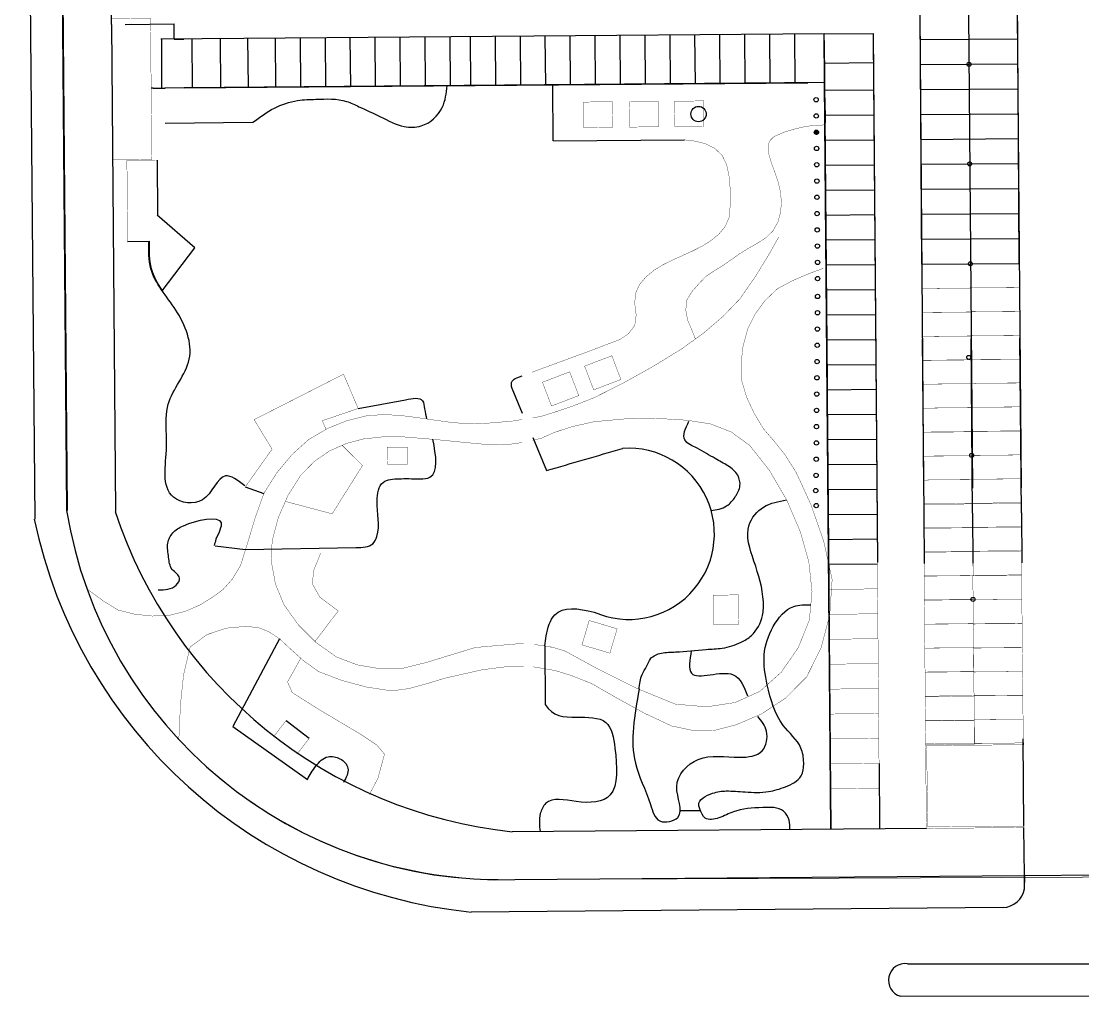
# Model space of a CAD drawing. Header units: metres. Extents: x -331 to 2982, y 362 to 2539.
# Drawn here: x 2647 to 2744.9, y 1256.5 to 1346.4 of the extents above; entities that cross this region are included whole.
import ezdxf

# ---------------------------------------------------------------- set-up
doc = ezdxf.new("R2010")
doc.units = ezdxf.units.M
doc.layers.get('0').update_dxf_attribs({"color": 251})
doc.layers.add('Pis', color=251, linetype='Continuous')
pattern_1 = [(45.4773886, (49.220218, -2738.443385), (-0.0267365169, 0.02629465086), [])]

msp = doc.modelspace()

# ---------------------------------------------------------------- hatches: boundary and pattern name
at = {"layer": 'Pis'}
h = msp.add_hatch(dxfattribs=at)
h.set_pattern_fill('ANSI31', color=256, scale=0.3, angle=0.47739, style=0)
h.set_pattern_definition(pattern_1)
h.paths.add_polyline_path([(2720.118, 1336.176, 1), (2720.518, 1336.18, 1)])
h = msp.add_hatch(dxfattribs=at)
h.set_pattern_fill('ANSI31', color=256, scale=0.3, angle=0.47739, style=0)
h.set_pattern_definition(pattern_1)
h.paths.add_polyline_path([(2720.118, 1336.176, 1), (2720.518, 1336.18, 1)])

# ---------------------------------------------------------------- linework, layer by layer
at = {"lineweight": 0}
msp.add_lwpolyline([(2835.976, 1453.544), (2739.49, 1452.841), (2739.49, 1452.841), (2652.917, 1452.119, 0.37695), (2649.941, 1449.251), (2651.173, 1301.31, 0.376213), (2692.518, 1267.281), (2886.962, 1268.097, 0.414222)], format="xyb", dxfattribs=at)
at = {"layer": 'Pis'}
for p, q in [((2646.993, 1449.226), (2648.232, 1300.513)), ((2646.993, 1449.226), (2648.232, 1300.513)), ((2649.993, 1449.251), (2651.225, 1301.31)), ((2649.993, 1449.251), (2651.225, 1301.31)), ((2655.324, 1346.123), (2654.518, 1441.237)), ((2738.79, 1352.087), (2738.926, 1335.588)), ((2729.838, 1347.018), (2730.196, 1303.319)), ((2729.838, 1347.018), (2730.012, 1324.018)), ((2734.338, 1347.055), (2734.696, 1303.354)), ((2734.338, 1347.055), (2734.696, 1303.354)), ((2738.837, 1347.093), (2739.196, 1303.389)), ((2655.324, 1346.123), (2655.698, 1301.213)), ((2656.581, 1346.123), (2661.081, 1346.16)), ((2661.093, 1344.748), (2661.081, 1346.16)), ((2721.034, 1345.246), (2659.861, 1344.748)), ((2684.273, 1340.44), (2684.235, 1344.94)), ((2686.573, 1340.459), (2686.535, 1344.959)), ((2688.456, 1340.448), (2688.418, 1344.948)), ((2690.756, 1340.467), (2690.718, 1344.967)), ((2693.056, 1340.487), (2693.018, 1344.986)), ((2695.355, 1340.506), (2695.318, 1345.006)), ((2697.655, 1340.525), (2697.618, 1345.025)), ((2699.955, 1340.544), (2699.918, 1345.044)), ((2702.255, 1340.563), (2702.218, 1345.063)), ((2704.555, 1340.582), (2704.518, 1345.082)), ((2706.855, 1340.602), (2706.818, 1345.101)), ((2709.155, 1340.621), (2709.117, 1345.121)), ((2711.455, 1340.64), (2711.417, 1345.14)), ((2713.755, 1340.659), (2713.717, 1345.159)), ((2716.055, 1340.678), (2716.017, 1345.178)), ((2718.355, 1340.697), (2718.317, 1345.197)), ((2719.49, 1345.234), (2719.49, 1345.234)), ((2721.072, 1340.746), (2721.034, 1345.246)), ((2721.036, 1345.241), (2725.539, 1345.276)), ((2725.539, 1345.276), (2725.937, 1296.504)), ((2659.913, 1344.748), (2659.913, 1340.244)), ((2661.093, 1344.748), (2661.992, 1344.755)), ((2661.992, 1344.755), (2661.093, 1344.748)), ((2661.093, 1344.748), (2661.992, 1344.755)), ((2662.789, 1340.292), (2662.752, 1344.792)), ((2665.407, 1340.271), (2665.37, 1344.771)), ((2667.938, 1340.347), (2667.9, 1344.846)), ((2670.473, 1340.326), (2670.436, 1344.826)), ((2670.473, 1340.325), (2670.436, 1344.825)), ((2672.773, 1340.344), (2672.736, 1344.844)), ((2672.773, 1340.345), (2672.736, 1344.844)), ((2675.073, 1340.363), (2675.036, 1344.863)), ((2677.373, 1340.382), (2677.336, 1344.882)), ((2679.673, 1340.402), (2679.636, 1344.901)), ((2681.973, 1340.421), (2681.936, 1344.921)), ((2721.039, 1344.644), (2721.398, 1300.946)), ((2721.039, 1344.644), (2721.398, 1300.946)), ((2725.539, 1344.681), (2725.937, 1296.504)), ((2729.852, 1344.718), (2738.855, 1344.787)), ((2729.852, 1344.718), (2738.855, 1344.787)), ((2721.066, 1342.555), (2725.571, 1342.59)), ((2729.869, 1342.418), (2738.873, 1342.488)), ((2729.869, 1342.418), (2738.873, 1342.488)), ((2659.145, 1340.244), (2658.971, 1340.244)), ((2659.145, 1340.244), (2660.277, 1340.244)), ((2662.03, 1340.258), (2660.225, 1340.243)), ((2662.03, 1340.258), (2660.225, 1340.243)), ((2721.077, 1340.747), (2662.03, 1340.258)), ((2721.077, 1340.747), (2662.03, 1340.258)), ((2662.03, 1340.258), (2719.528, 1340.734)), ((2662.03, 1340.258), (2719.528, 1340.734)), ((2696.053, 1335.374), (2696.01, 1340.54)), ((2696.053, 1335.374), (2696.01, 1340.54)), ((2721.071, 1340.044), (2725.577, 1340.079)), ((2721.071, 1340.044), (2725.577, 1340.079)), ((2721.64, 1271.928), (2721.077, 1340.747)), ((2721.64, 1271.928), (2721.077, 1340.747)), ((2729.887, 1340.118), (2738.891, 1340.188)), ((2729.887, 1340.118), (2738.891, 1340.188)), ((2721.09, 1339.337), (2721.109, 1337.037)), ((2721.09, 1339.337), (2721.109, 1337.037)), ((2721.089, 1337.745), (2725.596, 1337.779)), ((2721.089, 1337.745), (2725.596, 1337.779)), ((2729.905, 1337.818), (2738.909, 1337.888)), ((2729.905, 1337.818), (2738.909, 1337.888)), ((2660.252, 1337.028), (2668.35, 1337.092)), ((2660.252, 1337.028), (2668.35, 1337.092)), ((2696.053, 1335.374), (2708.145, 1335.474)), ((2696.053, 1335.374), (2708.145, 1335.474)), ((2721.107, 1335.445), (2725.615, 1335.48)), ((2721.107, 1335.445), (2725.615, 1335.48)), ((2721.119, 1335.837), (2721.138, 1333.537)), ((2721.119, 1335.837), (2721.138, 1333.537)), ((2729.923, 1335.518), (2738.926, 1335.588)), ((2729.923, 1335.518), (2738.926, 1335.588)), ((2738.926, 1335.588), (2738.991, 1324.091)), ((2659.587, 1328.519), (2659.544, 1333.588)), ((2659.587, 1328.519), (2659.544, 1333.588)), ((2729.941, 1333.218), (2738.944, 1333.288)), ((2729.941, 1333.218), (2738.944, 1333.288)), ((2721.125, 1333.145), (2725.634, 1333.18)), ((2721.125, 1333.145), (2725.634, 1333.18)), ((2721.148, 1332.337), (2721.167, 1330.038)), ((2721.148, 1332.337), (2721.167, 1330.038)), ((2721.142, 1330.845), (2725.653, 1330.88)), ((2721.142, 1330.845), (2725.653, 1330.88)), ((2729.958, 1330.918), (2738.962, 1330.988)), ((2729.958, 1330.918), (2738.962, 1330.988)), ((2662.992, 1325.527), (2659.535, 1328.519)), ((2662.992, 1325.527), (2659.535, 1328.519)), ((2721.16, 1328.545), (2725.671, 1328.58)), ((2721.16, 1328.545), (2725.671, 1328.58)), ((2721.177, 1328.838), (2721.196, 1326.538)), ((2721.177, 1328.838), (2721.196, 1326.538)), ((2729.976, 1328.618), (2738.98, 1328.688)), ((2729.976, 1328.618), (2738.98, 1328.688)), ((2729.994, 1326.318), (2738.998, 1326.388)), ((2730.019, 1326.305), (2739.022, 1326.375)), ((2656.8, 1326.115), (2658.822, 1326.132)), ((2656.8, 1326.115), (2658.822, 1326.132)), ((2659.991, 1321.567), (2662.992, 1325.527)), ((2659.991, 1321.567), (2662.992, 1325.527)), ((2721.178, 1326.245), (2725.69, 1326.28)), ((2721.178, 1326.245), (2725.69, 1326.28)), ((2721.206, 1325.338), (2721.226, 1323.038)), ((2721.206, 1325.338), (2721.226, 1323.038)), ((2721.196, 1323.945), (2725.709, 1323.98)), ((2721.196, 1323.945), (2725.709, 1323.98)), ((2730.012, 1324.018), (2739.015, 1324.088)), ((2730.012, 1324.018), (2734.526, 1324.053)), ((2721.213, 1321.645), (2725.728, 1321.68)), ((2721.213, 1321.645), (2725.728, 1321.68)), ((2721.236, 1321.838), (2721.255, 1319.538)), ((2721.236, 1321.838), (2721.255, 1319.538)), ((2721.231, 1319.345), (2725.747, 1319.38)), ((2721.231, 1319.345), (2725.747, 1319.38)), ((2721.265, 1318.338), (2721.284, 1316.038)), ((2721.265, 1318.338), (2721.284, 1316.038)), ((2721.249, 1317.045), (2725.766, 1317.08)), ((2721.249, 1317.045), (2725.766, 1317.08)), ((2730.081, 1317.119), (2730.216, 1301.019)), ((2734.715, 1301.057), (2734.581, 1317.146)), ((2734.715, 1301.057), (2734.581, 1317.146)), ((2739.215, 1301.094), (2739.081, 1317.184)), ((2721.267, 1314.745), (2725.785, 1314.78)), ((2721.267, 1314.745), (2725.785, 1314.78)), ((2721.283, 1314.745), (2721.64, 1271.928)), ((2721.283, 1314.745), (2721.64, 1271.928)), ((2721.294, 1314.838), (2721.313, 1312.538)), ((2721.294, 1314.838), (2721.313, 1312.538)), ((2692.678, 1313.535), (2693.19, 1313.722)), ((2692.678, 1313.535), (2693.19, 1313.722)), ((2693.219, 1310.264), (2692.265, 1312.54)), ((2693.219, 1310.264), (2692.265, 1312.54)), ((2721.285, 1312.445), (2725.804, 1312.48)), ((2721.285, 1312.445), (2725.804, 1312.48)), ((2678.069, 1310.712), (2682.416, 1311.518)), ((2678.069, 1310.712), (2682.416, 1311.518)), ((2721.323, 1311.338), (2721.342, 1309.038)), ((2721.323, 1311.338), (2721.342, 1309.038)), ((2721.304, 1310.145), (2725.823, 1310.18)), ((2721.304, 1310.145), (2725.823, 1310.18)), ((2694.153, 1308.035), (2695.429, 1304.992)), ((2694.153, 1308.035), (2695.429, 1304.992)), ((2721.323, 1307.845), (2725.842, 1307.88)), ((2721.323, 1307.845), (2725.842, 1307.88)), ((2721.352, 1307.838), (2721.371, 1305.538)), ((2721.352, 1307.838), (2721.371, 1305.538)), ((2721.342, 1305.546), (2725.861, 1305.581)), ((2721.342, 1305.546), (2725.861, 1305.581)), ((2721.381, 1304.338), (2721.401, 1302.039)), ((2721.381, 1304.338), (2721.401, 1302.039)), ((2667.654, 1303.486), (2669.361, 1302.866)), ((2667.654, 1303.486), (2669.361, 1302.866)), ((2721.361, 1303.246), (2725.88, 1303.281)), ((2721.361, 1303.246), (2725.88, 1303.281)), ((2721.38, 1300.946), (2725.899, 1300.981)), ((2721.38, 1300.946), (2725.899, 1300.981)), ((2730.216, 1301.019), (2730.254, 1296.419)), ((2734.715, 1301.057), (2734.754, 1296.457)), ((2734.715, 1301.057), (2734.754, 1296.457)), ((2739.215, 1301.094), (2739.254, 1296.494)), ((2721.411, 1300.839), (2721.43, 1298.539)), ((2721.411, 1300.839), (2721.43, 1298.539)), ((2664.887, 1298.05), (2667.673, 1297.697)), ((2664.887, 1298.05), (2667.673, 1297.697)), ((2721.4, 1298.646), (2725.919, 1298.681)), ((2721.4, 1298.646), (2725.919, 1298.681)), ((2667.673, 1297.697), (2677.853, 1297.908)), ((2667.673, 1297.697), (2677.853, 1297.908)), ((2721.439, 1297.439), (2721.458, 1295.139)), ((2721.439, 1297.439), (2721.458, 1295.139)), ((2721.419, 1296.346), (2725.938, 1296.381)), ((2721.419, 1296.346), (2725.938, 1296.381)), ((2721.435, 1296.467), (2721.64, 1271.928)), ((2721.435, 1296.467), (2721.64, 1271.928)), ((2670.816, 1289.48), (2666.509, 1281.4)), ((2670.816, 1289.48), (2666.509, 1281.4)), ((2695.259, 1288.818), (2695.308, 1283.421)), ((2695.259, 1288.818), (2695.308, 1283.421)), ((2666.509, 1281.4), (2673.377, 1276.506)), ((2666.509, 1281.4), (2673.377, 1276.506)), ((2673.538, 1280.278), (2671.41, 1281.932)), ((2673.538, 1280.278), (2671.41, 1281.932)), ((2739.388, 1279.881), (2739.389, 1279.713)), ((2739.456, 1272.216), (2739.389, 1280.255)), ((2726.091, 1277.981), (2726.141, 1271.963)), ((2726.091, 1277.981), (2726.091, 1275.681)), ((2707.764, 1273.652), (2709.615, 1273.667)), ((2707.764, 1273.652), (2709.615, 1273.667)), ((2730.457, 1272.002), (2692.266, 1271.69)), ((2730.457, 1272.002), (2692.266, 1271.69)), ((2739.494, 1267.672), (2739.457, 1272.076)), ((2739.494, 1267.672), (2739.457, 1272.076)), ((2692.518, 1267.281), (2739.494, 1267.672)), ((2692.518, 1267.281), (2739.494, 1267.672)), ((2739.494, 1267.672), (2746.309, 1267.729)), ((2739.494, 1267.672), (2746.309, 1267.729)), ((2739.504, 1266.445), (2739.494, 1267.672)), ((2739.504, 1266.445), (2739.494, 1267.672)), ((2739.494, 1267.633), (2739.499, 1267.02)), ((2739.494, 1267.633), (2739.499, 1267.02)), ((2737.549, 1264.699), (2688.488, 1264.29)), ((2737.549, 1264.699), (2688.488, 1264.29)), ((2728.712, 1259.523), (2751.41, 1259.523)), ((2728.712, 1259.523), (2751.41, 1259.523)), ((2757.936, 1256.481), (2728.058, 1256.525)), ((2757.936, 1256.481), (2728.058, 1256.525))]:
    msp.add_line(p, q, dxfattribs=at)
at = {"layer": 'Pis', "const_width": 0.03}
msp.add_lwpolyline([(2835.976, 1453.544), (2739.49, 1452.841), (2739.49, 1452.841), (2652.917, 1452.119, 0.37695), (2649.941, 1449.251), (2651.173, 1301.31, 0.376213), (2692.518, 1267.281), (2886.962, 1268.097, 0.414222)], format="xyb", dxfattribs=at)
for points in [[(2655.324, 1346.662), (2658.918, 1346.692), (2659.023, 1333.657), (2655.428, 1333.627)], [(2655.324, 1346.123), (2655.324, 1346.123), (2655.428, 1333.683), (2655.428, 1333.683)], [(2707.236, 1339.041), (2709.924, 1339.063), (2709.943, 1336.722), (2707.256, 1336.699)], [(2707.236, 1339.041), (2709.924, 1339.063), (2709.943, 1336.722), (2707.256, 1336.699)], [(2698.831, 1338.959), (2701.519, 1338.981), (2701.538, 1336.64), (2698.851, 1336.617)], [(2698.831, 1338.959), (2701.519, 1338.981), (2701.538, 1336.64), (2698.851, 1336.617)], [(2703.061, 1338.994), (2705.748, 1339.016), (2705.768, 1336.675), (2703.08, 1336.653)], [(2703.061, 1338.994), (2705.748, 1339.016), (2705.768, 1336.675), (2703.08, 1336.653)], [(2730.031, 1321.773), (2734.53, 1321.819), (2734.512, 1324.018), (2730.012, 1323.981)], [(2734.541, 1321.846), (2739.04, 1321.892), (2739.021, 1324.091), (2734.522, 1324.054)], [(2730.052, 1319.565), (2734.551, 1319.61), (2734.533, 1321.81), (2730.033, 1321.773)], [(2734.562, 1319.638), (2739.061, 1319.683), (2739.043, 1321.883), (2734.543, 1321.846)], [(2730.07, 1317.351), (2734.569, 1317.397), (2734.55, 1319.597), (2730.051, 1319.559)], [(2734.58, 1317.424), (2739.078, 1317.47), (2739.06, 1319.67), (2734.56, 1319.632)], [(2730.089, 1315.141), (2734.588, 1315.187), (2734.569, 1317.386), (2730.069, 1317.349)], [(2734.599, 1315.214), (2739.097, 1315.26), (2739.079, 1317.459), (2734.579, 1317.422)], [(2698.942, 1314.614), (2701.452, 1315.573), (2702.288, 1313.386), (2699.778, 1312.426)], [(2698.942, 1314.614), (2701.452, 1315.573), (2702.288, 1313.386), (2699.778, 1312.426)], [(2730.114, 1312.954), (2734.613, 1313), (2734.594, 1315.2), (2730.095, 1315.162)], [(2734.624, 1313.027), (2739.122, 1313.073), (2739.104, 1315.273), (2734.604, 1315.235)], [(2695.055, 1313.129), (2697.565, 1314.088), (2698.401, 1311.901), (2695.891, 1310.942)], [(2695.055, 1313.129), (2697.565, 1314.088), (2698.401, 1311.901), (2695.891, 1310.942)], [(2730.141, 1310.745), (2734.64, 1310.791), (2734.622, 1312.99), (2730.122, 1312.953)], [(2734.651, 1310.818), (2739.15, 1310.864), (2739.131, 1313.063), (2734.631, 1313.026)], [(2730.141, 1308.536), (2734.64, 1308.582), (2734.622, 1310.781), (2730.122, 1310.744)], [(2734.651, 1308.609), (2739.15, 1308.655), (2739.131, 1310.854), (2734.631, 1310.817)], [(2730.158, 1306.311), (2734.656, 1306.357), (2734.638, 1308.557), (2730.138, 1308.519)], [(2734.667, 1306.384), (2739.166, 1306.43), (2739.148, 1308.63), (2734.648, 1308.592)], [(2680.754, 1305.567), (2682.617, 1305.583), (2682.604, 1307.153), (2680.741, 1307.138)], [(2680.754, 1305.567), (2682.617, 1305.583), (2682.604, 1307.153), (2680.741, 1307.138)], [(2730.189, 1304.115), (2734.688, 1304.161), (2734.67, 1306.36), (2730.17, 1306.323)], [(2734.699, 1304.188), (2739.198, 1304.234), (2739.179, 1306.433), (2734.68, 1306.396)], [(2730.189, 1301.906), (2734.688, 1301.952), (2734.67, 1304.151), (2730.17, 1304.114)], [(2734.699, 1301.979), (2739.198, 1302.025), (2739.179, 1304.224), (2734.68, 1304.187)], [(2730.2, 1299.667), (2734.699, 1299.713), (2734.681, 1301.912), (2730.181, 1301.875)], [(2734.71, 1299.74), (2739.209, 1299.786), (2739.191, 1301.985), (2734.691, 1301.948)], [(2730.237, 1297.487), (2734.736, 1297.533), (2734.718, 1299.733), (2730.218, 1299.695)], [(2734.747, 1297.56), (2739.246, 1297.606), (2739.227, 1299.806), (2734.728, 1299.768)], [(2730.263, 1295.256), (2734.762, 1295.302), (2734.744, 1297.501), (2730.244, 1297.464)], [(2734.773, 1295.329), (2739.272, 1295.375), (2739.254, 1297.574), (2734.754, 1297.537)], [(2721.457, 1294.043), (2725.957, 1294.081), (2725.938, 1296.381), (2721.438, 1296.343)], [(2721.457, 1294.043), (2725.957, 1294.081), (2725.938, 1296.381), (2721.438, 1296.343)], [(2730.263, 1293.064), (2734.762, 1293.11), (2734.744, 1295.31), (2730.244, 1295.272)], [(2734.763, 1293.064), (2739.262, 1293.11), (2739.244, 1295.31), (2734.744, 1295.272)], [(2721.476, 1291.744), (2725.976, 1291.781), (2725.957, 1294.081), (2721.457, 1294.043)], [(2721.476, 1291.744), (2725.976, 1291.781), (2725.957, 1294.081), (2721.457, 1294.043)], [(2713.129, 1293.525), (2713.151, 1290.837), (2710.81, 1290.818), (2710.787, 1293.505)], [(2713.129, 1293.525), (2713.151, 1290.837), (2710.81, 1290.818), (2710.787, 1293.505)], [(2730.282, 1290.834), (2734.781, 1290.88), (2734.763, 1293.08), (2730.263, 1293.042)], [(2734.781, 1290.864), (2739.28, 1290.91), (2739.262, 1293.11), (2734.762, 1293.072)], [(2699.363, 1291.165), (2701.94, 1290.401), (2701.275, 1288.156), (2698.698, 1288.92)], [(2699.363, 1291.165), (2701.94, 1290.401), (2701.275, 1288.156), (2698.698, 1288.92)], [(2721.495, 1289.444), (2725.995, 1289.481), (2725.976, 1291.781), (2721.476, 1291.744)], [(2721.495, 1289.444), (2725.995, 1289.481), (2725.976, 1291.781), (2721.476, 1291.744)], [(2730.302, 1288.617), (2734.8, 1288.663), (2734.782, 1290.863), (2730.282, 1290.825)], [(2734.8, 1288.634), (2739.299, 1288.68), (2739.281, 1290.88), (2734.781, 1290.842)], [(2721.514, 1287.144), (2726.014, 1287.181), (2725.995, 1289.481), (2721.495, 1289.444)], [(2721.514, 1287.144), (2726.014, 1287.181), (2725.995, 1289.481), (2721.495, 1289.444)], [(2730.332, 1286.417), (2734.83, 1286.463), (2734.812, 1288.662), (2730.312, 1288.625)], [(2734.82, 1286.417), (2739.318, 1286.463), (2739.3, 1288.663), (2734.8, 1288.625)], [(2721.534, 1284.844), (2726.034, 1284.881), (2726.014, 1287.181), (2721.514, 1287.144)], [(2721.534, 1284.844), (2726.034, 1284.881), (2726.014, 1287.181), (2721.514, 1287.144)], [(2730.351, 1284.194), (2734.85, 1284.239), (2734.831, 1286.439), (2730.332, 1286.402)], [(2734.85, 1284.217), (2739.348, 1284.263), (2739.33, 1286.463), (2734.83, 1286.425)], [(2721.553, 1282.544), (2726.053, 1282.581), (2726.034, 1284.881), (2721.534, 1284.844)], [(2721.553, 1282.544), (2726.053, 1282.581), (2726.034, 1284.881), (2721.534, 1284.844)], [(2734.87, 1282.035), (2739.369, 1282.081), (2739.351, 1284.281), (2734.851, 1284.243)], [(2730.37, 1281.948), (2734.869, 1281.994), (2734.851, 1284.194), (2730.351, 1284.156)], [(2721.572, 1280.244), (2726.072, 1280.281), (2726.053, 1282.581), (2721.553, 1282.544)], [(2721.572, 1280.244), (2726.072, 1280.281), (2726.053, 1282.581), (2721.553, 1282.544)], [(2730.37, 1279.702), (2734.869, 1279.748), (2734.851, 1281.948), (2730.351, 1281.91)], [(2734.892, 1279.836), (2739.391, 1279.882), (2739.372, 1282.082), (2734.872, 1282.044)], [(2721.591, 1277.944), (2726.091, 1277.981), (2726.072, 1280.281), (2721.572, 1280.244)], [(2721.591, 1277.944), (2726.091, 1277.981), (2726.072, 1280.281), (2721.572, 1280.244)], [(2721.591, 1275.644), (2726.091, 1275.681), (2726.072, 1277.981), (2721.572, 1277.944)]]:
    msp.add_lwpolyline(points, close=True, dxfattribs=at)
for points in [[(2709.156, 1317.118), (2708.813, 1317.992), (2708.441, 1318.854), (2708.271, 1319.774), (2708.365, 1320.706), (2708.849, 1321.496), (2709.472, 1322.198), (2710.113, 1322.881), (2710.896, 1323.399), (2711.696, 1323.89), (2712.466, 1324.428), (2713.233, 1324.97), (2714.031, 1325.466), (2714.85, 1325.926), (2715.638, 1326.436), (2716.312, 1327.086), (2716.767, 1327.904), (2717.015, 1328.809), (2717.09, 1329.744), (2717, 1330.678), (2716.782, 1331.591), (2716.484, 1332.481), (2716.16, 1333.363), (2715.903, 1334.266), (2715.859, 1334.576), (2715.859, 1334.888), (2715.926, 1335.193), (2716.081, 1335.464), (2716.305, 1335.682), (2716.567, 1335.853), (2717.433, 1336.212), (2718.332, 1336.483), (2719.246, 1336.694), (2720.174, 1336.822), (2721.109, 1336.85)], [(2709.156, 1317.118), (2708.813, 1317.992), (2708.441, 1318.854), (2708.271, 1319.774), (2708.365, 1320.706), (2708.849, 1321.496), (2709.472, 1322.198), (2710.113, 1322.881), (2710.896, 1323.399), (2711.696, 1323.89), (2712.466, 1324.428), (2713.233, 1324.97), (2714.031, 1325.466), (2714.85, 1325.926), (2715.638, 1326.436), (2716.312, 1327.086), (2716.767, 1327.904), (2717.015, 1328.809), (2717.09, 1329.744), (2717, 1330.678), (2716.782, 1331.591), (2716.484, 1332.481), (2716.16, 1333.363), (2715.903, 1334.266), (2715.859, 1334.576), (2715.859, 1334.888), (2715.926, 1335.193), (2716.081, 1335.464), (2716.305, 1335.682), (2716.567, 1335.853), (2717.433, 1336.212), (2718.332, 1336.483), (2719.246, 1336.694), (2720.174, 1336.822), (2721.109, 1336.85)], [(2694.103, 1314.058), (2699.463, 1316.03), (2702.179, 1317.063), (2702.985, 1317.598), (2703.568, 1318.362), (2703.696, 1319.313), (2703.58, 1320.276), (2703.598, 1321.241), (2703.993, 1322.12), (2704.618, 1322.859), (2705.368, 1323.472), (2706.197, 1323.974), (2707.066, 1324.404), (2707.951, 1324.8), (2708.835, 1325.2), (2709.7, 1325.636), (2710.529, 1326.139), (2711.286, 1326.744), (2711.904, 1327.488), (2712.284, 1328.376), (2712.431, 1330.302), (2712.246, 1332.232), (2712.042, 1333.179), (2711.622, 1334.048), (2710.918, 1334.708), (2710.049, 1335.132), (2709.108, 1335.358), (2708.145, 1335.474)], [(2694.103, 1314.058), (2699.463, 1316.03), (2702.179, 1317.063), (2702.985, 1317.598), (2703.568, 1318.362), (2703.696, 1319.313), (2703.58, 1320.276), (2703.598, 1321.241), (2703.993, 1322.12), (2704.618, 1322.859), (2705.368, 1323.472), (2706.197, 1323.974), (2707.066, 1324.404), (2707.951, 1324.8), (2708.835, 1325.2), (2709.7, 1325.636), (2710.529, 1326.139), (2711.286, 1326.744), (2711.904, 1327.488), (2712.284, 1328.376), (2712.431, 1330.302), (2712.246, 1332.232), (2712.042, 1333.179), (2711.622, 1334.048), (2710.918, 1334.708), (2710.049, 1335.132), (2709.108, 1335.358), (2708.145, 1335.474)], [(2659.544, 1333.588), (2656.738, 1333.565), (2656.8, 1326.115), (2658.822, 1326.132)], [(2659.544, 1333.588), (2656.738, 1333.565), (2656.8, 1326.115), (2658.822, 1326.132)], [(2716.849, 1326.53), (2715.921, 1324.884), (2714.715, 1322.909), (2713.271, 1320.829), (2711.73, 1319.221), (2709.957, 1317.697), (2707.916, 1316.221), (2705.237, 1314.576), (2702.472, 1313.04), (2699.839, 1311.713), (2697.79, 1310.912), (2696.13, 1310.354), (2694.9, 1309.975), (2694.9, 1309.975)], [(2716.849, 1326.53), (2715.921, 1324.884), (2714.715, 1322.909), (2713.271, 1320.829), (2711.73, 1319.221), (2709.957, 1317.697), (2707.916, 1316.221), (2705.237, 1314.576), (2702.472, 1313.04), (2699.839, 1311.713), (2697.79, 1310.912), (2696.13, 1310.354), (2694.9, 1309.975), (2694.9, 1309.975)], [(2694.205, 1286.899), (2696.251, 1286.55), (2697.744, 1286.083), (2699.591, 1285.353), (2701.94, 1284.006), (2704.451, 1282.623), (2706.963, 1281.445), (2708.993, 1281.016), (2710.938, 1281.045), (2712.877, 1281.544), (2715.23, 1282.536), (2717.474, 1284.016), (2719.429, 1285.991), (2720.747, 1288.647), (2721.544, 1291.672), (2721.766, 1294.933), (2720.993, 1298.462), (2719.814, 1301.843), (2718.449, 1304.821), (2717.381, 1306.497), (2716.375, 1307.75), (2715.453, 1308.812), (2714.599, 1310.22), (2713.912, 1311.675), (2713.452, 1313.183), (2713.369, 1314.841), (2713.556, 1316.493), (2713.998, 1318.073), (2714.695, 1319.461), (2715.61, 1320.692), (2716.717, 1321.746), (2718.207, 1322.541), (2719.679, 1323.16), (2720.946, 1323.625), (2720.946, 1323.625)], [(2694.205, 1286.899), (2696.251, 1286.55), (2697.744, 1286.083), (2699.591, 1285.353), (2701.94, 1284.006), (2704.451, 1282.623), (2706.963, 1281.445), (2708.993, 1281.016), (2710.938, 1281.045), (2712.877, 1281.544), (2715.23, 1282.536), (2717.474, 1284.016), (2719.429, 1285.991), (2720.747, 1288.647), (2721.544, 1291.672), (2721.766, 1294.933), (2720.993, 1298.462), (2719.814, 1301.843), (2718.449, 1304.821), (2717.381, 1306.497), (2716.375, 1307.75), (2715.453, 1308.812), (2714.599, 1310.22), (2713.912, 1311.675), (2713.452, 1313.183), (2713.369, 1314.841), (2713.556, 1316.493), (2713.998, 1318.073), (2714.695, 1319.461), (2715.61, 1320.692), (2716.717, 1321.746), (2718.207, 1322.541), (2719.679, 1323.16), (2720.946, 1323.625), (2720.946, 1323.625)], [(2667.654, 1303.486), (2667.654, 1303.486), (2667.654, 1303.486), (2670.122, 1306.963), (2668.47, 1309.68), (2676.707, 1313.87), (2678.069, 1310.712), (2674.749, 1309.582), (2675.096, 1308.786)], [(2667.654, 1303.486), (2667.654, 1303.486), (2667.654, 1303.486), (2670.122, 1306.963), (2668.47, 1309.68), (2676.707, 1313.87), (2678.069, 1310.712), (2674.749, 1309.582), (2675.096, 1308.786)], [(2693.164, 1309.693), (2692.333, 1309.558), (2690.344, 1309.379), (2688.239, 1309.288), (2686.572, 1309.439), (2684.982, 1309.656), (2683.439, 1309.881), (2681.919, 1310.075), (2680.387, 1310.15), (2678.811, 1310.036), (2677.027, 1309.59), (2675.237, 1308.868), (2673.508, 1307.856), (2671.962, 1306.465), (2670.576, 1304.806), (2669.379, 1302.916), (2668.558, 1300.615), (2667.868, 1298.324), (2667.221, 1296.247), (2666.458, 1294.979), (2665.612, 1294.035), (2664.647, 1293.322), (2663.443, 1292.579), (2662.107, 1292.009), (2660.663, 1291.645), (2659.068, 1291.578), (2657.461, 1291.744), (2655.919, 1292.134), (2654.535, 1292.983), (2653.346, 1293.86), (2653.053, 1294.084)], [(2693.164, 1309.693), (2692.333, 1309.558), (2690.344, 1309.379), (2688.239, 1309.288), (2686.572, 1309.439), (2684.982, 1309.656), (2683.439, 1309.881), (2681.919, 1310.075), (2680.387, 1310.15), (2678.811, 1310.036), (2677.027, 1309.59), (2675.237, 1308.868), (2673.508, 1307.856), (2671.962, 1306.465), (2670.576, 1304.806), (2669.379, 1302.916), (2668.558, 1300.615), (2667.868, 1298.324), (2667.221, 1296.247), (2666.458, 1294.979), (2665.612, 1294.035), (2664.647, 1293.322), (2663.443, 1292.579), (2662.107, 1292.009), (2660.663, 1291.645), (2659.068, 1291.578), (2657.461, 1291.744), (2655.919, 1292.134), (2654.535, 1292.983), (2653.346, 1293.86), (2653.053, 1294.084)], [(2694.9, 1309.975), (2694.138, 1309.851)], [(2694.9, 1309.975), (2694.138, 1309.851)], [(2695.79, 1288.709), (2695.942, 1288.714), (2697.141, 1288.348), (2700.138, 1286.714), (2703.661, 1284.949), (2707.314, 1283.455), (2710.216, 1283.206), (2712.823, 1283.606), (2715.102, 1284.631), (2717.089, 1286.413), (2718.637, 1288.653), (2719.667, 1291.208), (2719.913, 1293.83), (2719.618, 1296.561), (2718.839, 1299.337), (2717.573, 1302.282), (2715.982, 1305.005), (2714.168, 1307.304), (2712.458, 1308.548), (2710.562, 1309.283), (2708.415, 1309.627), (2705.539, 1309.804), (2702.589, 1309.746), (2699.807, 1309.493), (2697.738, 1309.024), (2696.098, 1308.481), (2694.906, 1307.948), (2694.906, 1307.948)], [(2695.79, 1288.709), (2695.942, 1288.714), (2697.141, 1288.348), (2700.138, 1286.714), (2703.661, 1284.949), (2707.314, 1283.455), (2710.216, 1283.206), (2712.823, 1283.606), (2715.102, 1284.631), (2717.089, 1286.413), (2718.637, 1288.653), (2719.667, 1291.208), (2719.913, 1293.83), (2719.618, 1296.561), (2718.839, 1299.337), (2717.573, 1302.282), (2715.982, 1305.005), (2714.168, 1307.304), (2712.458, 1308.548), (2710.562, 1309.283), (2708.415, 1309.627), (2705.539, 1309.804), (2702.589, 1309.746), (2699.807, 1309.493), (2697.738, 1309.024), (2696.098, 1308.481), (2694.906, 1307.948), (2694.906, 1307.948)], [(2693.322, 1289.061), (2692.188, 1288.971), (2688.885, 1288.68), (2686.688, 1288.019), (2684.411, 1287.313), (2682.131, 1286.75), (2680.005, 1286.732), (2677.975, 1287.075), (2676.061, 1287.806), (2674.188, 1289.128), (2672.543, 1290.767), (2671.222, 1292.622), (2670.441, 1294.502), (2670.075, 1296.466), (2670.123, 1298.483), (2670.69, 1300.64), (2671.593, 1302.697), (2672.751, 1304.531), (2674.007, 1305.822), (2675.421, 1306.798), (2676.972, 1307.485), (2678.527, 1307.899), (2680.267, 1308.089), (2682.256, 1308.092), (2685.014, 1307.867), (2687.816, 1307.587), (2690.39, 1307.346), (2692.019, 1307.411), (2693.18, 1307.57)], [(2693.322, 1289.061), (2692.188, 1288.971), (2688.885, 1288.68), (2686.688, 1288.019), (2684.411, 1287.313), (2682.131, 1286.75), (2680.005, 1286.732), (2677.975, 1287.075), (2676.061, 1287.806), (2674.188, 1289.128), (2672.543, 1290.767), (2671.222, 1292.622), (2670.441, 1294.502), (2670.075, 1296.466), (2670.123, 1298.483), (2670.69, 1300.64), (2671.593, 1302.697), (2672.751, 1304.531), (2674.007, 1305.822), (2675.421, 1306.798), (2676.972, 1307.485), (2678.527, 1307.899), (2680.267, 1308.089), (2682.256, 1308.092), (2685.014, 1307.867), (2687.816, 1307.587), (2690.39, 1307.346), (2692.019, 1307.411), (2693.18, 1307.57)], [(2694.155, 1307.783), (2694.906, 1307.948), (2694.906, 1307.948)], [(2694.155, 1307.783), (2694.906, 1307.948), (2694.906, 1307.948)], [(2676.583, 1307.313), (2678.462, 1305.453), (2675.663, 1300.998), (2671.35, 1302.144)], [(2676.583, 1307.313), (2678.462, 1305.453), (2675.663, 1300.998), (2671.35, 1302.144)], [(2674.079, 1289.236), (2676.226, 1292.051), (2674.533, 1293.32), (2673.833, 1294.539), (2673.961, 1295.789), (2674.605, 1297.38)], [(2674.079, 1289.236), (2676.226, 1292.051), (2674.533, 1293.32), (2673.833, 1294.539), (2673.961, 1295.789), (2674.605, 1297.38)], [(2661.525, 1280.206), (2661.679, 1283.475), (2661.966, 1286.186), (2662.57, 1288.728), (2664.122, 1289.865), (2665.905, 1290.463), (2667.692, 1290.622), (2668.833, 1290.522), (2669.843, 1290.127), (2670.816, 1289.48), (2671.835, 1288.526), (2673.006, 1287.478), (2674.427, 1286.453), (2676.565, 1285.637), (2678.87, 1285.024), (2681.16, 1284.677), (2682.771, 1284.898), (2684.367, 1285.332), (2686.127, 1285.865), (2689.505, 1286.627), (2691.921, 1286.931), (2693.338, 1286.911)], [(2661.525, 1280.206), (2661.679, 1283.475), (2661.966, 1286.186), (2662.57, 1288.728), (2664.122, 1289.865), (2665.905, 1290.463), (2667.692, 1290.622), (2668.833, 1290.522), (2669.843, 1290.127), (2670.816, 1289.48), (2671.835, 1288.526), (2673.006, 1287.478), (2674.427, 1286.453), (2676.565, 1285.637), (2678.87, 1285.024), (2681.16, 1284.677), (2682.771, 1284.898), (2684.367, 1285.332), (2686.127, 1285.865), (2689.505, 1286.627), (2691.921, 1286.931), (2693.338, 1286.911)], [(2695.942, 1288.714), (2694.312, 1288.957)], [(2695.942, 1288.714), (2694.312, 1288.957)], [(2679.076, 1275.083), (2679.893, 1276.65), (2680.491, 1278.846), (2679.79, 1279.673), (2678.254, 1280.701), (2674.457, 1282.955), (2671.991, 1284.515), (2671.547, 1285.501), (2672.771, 1287.688)], [(2679.076, 1275.083), (2679.893, 1276.65), (2680.491, 1278.846), (2679.79, 1279.673), (2678.254, 1280.701), (2674.457, 1282.955), (2671.991, 1284.515), (2671.547, 1285.501), (2672.771, 1287.688)], [(2673.531, 1280.282), (2672.441, 1278.879), (2670.319, 1280.529), (2671.41, 1281.932)], [(2673.531, 1280.282), (2672.441, 1278.879), (2670.319, 1280.529), (2671.41, 1281.932)], [(2739.388, 1279.881), (2730.388, 1279.806), (2730.457, 1272.002), (2739.457, 1272.076)], [(2739.389, 1279.713), (2739.337, 1279.713), (2730.477, 1279.639), (2730.596, 1272.144), (2739.456, 1272.216), (2739.457, 1272.076)]]:
    msp.add_lwpolyline(points, dxfattribs=at)
at = {"layer": 'Pis'}
for centre, radius in [((2734.39, 1342.433), 0.185), ((2720.293, 1339.178), 0.2), ((2720.293, 1339.178), 0.2), ((2709.447, 1337.854), 0.706), ((2709.447, 1337.854), 0.706), ((2720.306, 1337.678), 0.2), ((2720.306, 1337.678), 0.2), ((2720.318, 1336.178), 0.2), ((2720.318, 1336.178), 0.2), ((2720.331, 1334.678), 0.2), ((2720.331, 1334.678), 0.2), ((2720.343, 1333.178), 0.2), ((2720.343, 1333.178), 0.2), ((2734.444, 1333.26), 0.185), ((2720.356, 1331.678), 0.2), ((2720.356, 1331.678), 0.2), ((2720.368, 1330.178), 0.2), ((2720.368, 1330.178), 0.2), ((2720.381, 1328.678), 0.2), ((2720.381, 1328.678), 0.2), ((2720.393, 1327.178), 0.2), ((2720.393, 1327.178), 0.2), ((2720.406, 1325.679), 0.2), ((2720.406, 1325.679), 0.2), ((2720.418, 1324.179), 0.2), ((2720.418, 1324.179), 0.2), ((2734.503, 1324.05), 0.185), ((2720.431, 1322.679), 0.2), ((2720.431, 1322.679), 0.2), ((2720.43, 1321.037), 0.2), ((2720.43, 1321.037), 0.2), ((2720.417, 1319.537), 0.2), ((2720.417, 1319.537), 0.2), ((2720.404, 1318.037), 0.2), ((2720.404, 1318.037), 0.2), ((2720.39, 1316.537), 0.2), ((2720.39, 1316.537), 0.2), ((2734.364, 1315.425), 0.185), ((2720.377, 1315.037), 0.2), ((2720.377, 1315.037), 0.2), ((2720.364, 1313.537), 0.2), ((2720.364, 1313.537), 0.2), ((2720.351, 1312.037), 0.2), ((2720.351, 1312.037), 0.2), ((2720.337, 1310.538), 0.2), ((2720.337, 1310.538), 0.2), ((2720.324, 1309.038), 0.2), ((2720.324, 1309.038), 0.2), ((2720.311, 1307.538), 0.2), ((2720.311, 1307.538), 0.2), ((2720.297, 1306.038), 0.2), ((2720.297, 1306.038), 0.2), ((2734.636, 1306.4), 0.185), ((2720.284, 1304.538), 0.2), ((2720.284, 1304.538), 0.2), ((2720.25, 1303.137), 0.2), ((2720.25, 1303.137), 0.2), ((2720.301, 1301.759), 0.2), ((2734.754, 1293.112), 0.185)]:
    msp.add_circle(centre, radius, dxfattribs=at)
for centre, radius, start, end in [((2703.02, 1299.156), 7.889, 246.13627, 94.15446), ((2703.02, 1299.156), 7.889, 246.13627, 94.15446), ((2691.258, 1307.881), 40.62, 189.3099, 271.77772), ((2691.258, 1307.881), 40.62, 189.3099, 271.77772), ((2696.869, 1314.871), 43.427, 198.33226, 263.91476), ((2693.11, 1309.972), 45.914, 191.88837, 264.22292), ((2693.11, 1309.972), 45.914, 191.88837, 264.22292), ((2737.424, 1266.806), 2.111, 272.43567, 350.15597), ((2737.424, 1266.806), 2.111, 272.43567, 350.15597), ((2728.504, 1257.998), 1.539, 82.22711, 253.18406), ((2728.504, 1257.998), 1.539, 82.22711, 253.18406)]:
    msp.add_arc(centre, radius, start, end, dxfattribs=at)
for points in [[(2668.35, 1337.092), (2670.337, 1338.405), (2672.475, 1339.097), (2674.17, 1339.215), (2676.996, 1339.021), (2678.135, 1338.529), (2680.127, 1337.609), (2682.308, 1336.704), (2683.864, 1336.761), (2685.818, 1338.462), (2686.267, 1340.459)], [(2668.35, 1337.092), (2670.337, 1338.405), (2672.475, 1339.097), (2674.17, 1339.215), (2676.996, 1339.021), (2678.135, 1338.529), (2680.127, 1337.609), (2682.308, 1336.704), (2683.864, 1336.761), (2685.818, 1338.462), (2686.267, 1340.459)], [(2710.614, 1301.293), (2712.031, 1301.724), (2712.838, 1302.583), (2713.264, 1303.584), (2713.06, 1304.556), (2712.155, 1305.418), (2710.986, 1306.09), (2709.306, 1307.056), (2708.18, 1307.808), (2708.56, 1309.539)], [(2710.614, 1301.293), (2712.031, 1301.724), (2712.838, 1302.583), (2713.264, 1303.584), (2713.06, 1304.556), (2712.155, 1305.418), (2710.986, 1306.09), (2709.306, 1307.056), (2708.18, 1307.808), (2708.56, 1309.539)], [(2677.853, 1297.908), (2679.415, 1298.249), (2679.777, 1298.912), (2679.81, 1302.203), (2680.365, 1303.903), (2681.839, 1304.234), (2682.723, 1304.243), (2684.672, 1304.378), (2684.957, 1307.872)], [(2677.853, 1297.908), (2679.415, 1298.249), (2679.777, 1298.912), (2679.81, 1302.203), (2680.365, 1303.903), (2681.839, 1304.234), (2682.723, 1304.243), (2684.672, 1304.378), (2684.957, 1307.872)], [(2695.429, 1304.992), (2702.449, 1307.024)], [(2695.429, 1304.992), (2702.449, 1307.024)], [(2703.964, 1284.825), (2704.253, 1286.197), (2704.642, 1286.922), (2705.031, 1287.646), (2706.017, 1288.155), (2707.332, 1288.264), (2710.141, 1288.498), (2711.635, 1288.622), (2713.376, 1289.159), (2714.319, 1289.774), (2715.344, 1291.637), (2715.426, 1292.884), (2714.56, 1296.638), (2714.107, 1299.972), (2715.442, 1301.623), (2717.573, 1302.282)], [(2703.964, 1284.825), (2704.253, 1286.197), (2704.642, 1286.922), (2705.031, 1287.646), (2706.017, 1288.155), (2707.332, 1288.264), (2710.141, 1288.498), (2711.635, 1288.622), (2713.376, 1289.159), (2714.319, 1289.774), (2715.344, 1291.637), (2715.426, 1292.884), (2714.56, 1296.638), (2714.107, 1299.972), (2715.442, 1301.623), (2717.573, 1302.282)], [(2659.622, 1293.985), (2661.284, 1294.435), (2661.587, 1295.069), (2660.915, 1295.882), (2660.587, 1296.988), (2660.514, 1298.305), (2660.957, 1299.237), (2661.943, 1299.903), (2665.418, 1300.166), (2664.936, 1298.664)], [(2659.622, 1293.985), (2661.284, 1294.435), (2661.587, 1295.069), (2660.915, 1295.882), (2660.587, 1296.988), (2660.514, 1298.305), (2660.957, 1299.237), (2661.943, 1299.903), (2665.418, 1300.166), (2664.936, 1298.664)], [(2664.936, 1298.664), (2664.788, 1298.074)], [(2664.936, 1298.664), (2664.788, 1298.074)], [(2715.77, 1285.23), (2715.5, 1288.014), (2716.338, 1290.607), (2718.236, 1292.465), (2719.798, 1292.605)], [(2715.77, 1285.23), (2715.5, 1288.014), (2716.338, 1290.607), (2718.236, 1292.465), (2719.798, 1292.605)], [(2708.776, 1288.375), (2708.8, 1286.312), (2712.642, 1286.165), (2713.966, 1284.217)], [(2708.776, 1288.375), (2708.8, 1286.312), (2712.642, 1286.165), (2713.966, 1284.217)], [(2717.859, 1271.899), (2717.805, 1272.773), (2717.281, 1273.584), (2715.361, 1273.926), (2712.664, 1273.532), (2711.321, 1272.978), (2710.063, 1272.95), (2709.566, 1273.799), (2709.469, 1274.157), (2710.742, 1275.243), (2711.981, 1275.45), (2713.75, 1275.364), (2715.904, 1275.396), (2717.475, 1275.848), (2718.902, 1276.839), (2719.142, 1278.057), (2718.893, 1279.405), (2717.247, 1281.502), (2715.77, 1285.23)], [(2717.859, 1271.899), (2717.805, 1272.773), (2717.281, 1273.584), (2715.361, 1273.926), (2712.664, 1273.532), (2711.321, 1272.978), (2710.063, 1272.95), (2709.566, 1273.799), (2709.469, 1274.157), (2710.742, 1275.243), (2711.981, 1275.45), (2713.75, 1275.364), (2715.904, 1275.396), (2717.475, 1275.848), (2718.902, 1276.839), (2719.142, 1278.057), (2718.893, 1279.405), (2717.247, 1281.502), (2715.77, 1285.23)], [(2703.964, 1284.825), (2703.622, 1278.008), (2705.008, 1274.215), (2705.885, 1272.687), (2707.528, 1273.016), (2707.438, 1275.842), (2709.406, 1278.354), (2713.261, 1278.559), (2715.315, 1279.163), (2715.714, 1280.962), (2714.919, 1282.331)], [(2703.964, 1284.825), (2703.622, 1278.008), (2705.008, 1274.215), (2705.885, 1272.687), (2707.528, 1273.016), (2707.438, 1275.842), (2709.406, 1278.354), (2713.261, 1278.559), (2715.315, 1279.163), (2715.714, 1280.962), (2714.919, 1282.331)]]:
    msp.add_spline(points, degree=3, dxfattribs=at)
for points, knots in [([(2667.602, 1303.573), (2666.962, 1304.074), (2665.341, 1305.342), (2664.248, 1301.541), (2659.609, 1302.372), (2660.725, 1307.107), (2659.912, 1311.398), (2663.426, 1315.139), (2661.535, 1319.939), (2658.71, 1322.845), (2658.748, 1325.248), (2658.77, 1326.131)], [0, 0, 0, 0, 2.001751, 5.066533, 7.738818, 12.436133, 16.353349, 20.937494, 25.622192, 30.059976, 32.62287, 32.62287, 32.62287, 32.62287]), ([(2667.602, 1303.573), (2666.962, 1304.074), (2665.341, 1305.342), (2664.248, 1301.541), (2659.609, 1302.372), (2660.725, 1307.107), (2659.912, 1311.398), (2663.426, 1315.139), (2661.535, 1319.939), (2658.71, 1322.845), (2658.748, 1325.248), (2658.77, 1326.131)], [0, 0, 0, 0, 2.001751, 5.066533, 7.738818, 12.436133, 16.353349, 20.937494, 25.622192, 30.059976, 32.62287, 32.62287, 32.62287, 32.62287]), ([(2660.043, 1321.568), (2659.593, 1322.211), (2658.774, 1323.568), (2658.8, 1325.249), (2658.822, 1326.132)], [27.726594, 27.726594, 27.726594, 27.726594, 30.059976, 32.62287, 32.62287, 32.62287, 32.62287]), ([(2660.043, 1321.568), (2659.593, 1322.211), (2658.774, 1323.568), (2658.8, 1325.249), (2658.822, 1326.132)], [27.726594, 27.726594, 27.726594, 27.726594, 30.059976, 32.62287, 32.62287, 32.62287, 32.62287]), ([(2692.265, 1312.54), (2692.18, 1312.814), (2692.146, 1313.226), (2692.502, 1313.455), (2692.678, 1313.535)], [0.704797, 0.704797, 0.704797, 0.704797, 1.503023, 2.052567, 2.052567, 2.052567, 2.052567]), ([(2692.265, 1312.54), (2692.18, 1312.814), (2692.146, 1313.226), (2692.502, 1313.455), (2692.678, 1313.535)], [0.704797, 0.704797, 0.704797, 0.704797, 1.503023, 2.052567, 2.052567, 2.052567, 2.052567]), ([(2682.416, 1311.518), (2683.077, 1311.646), (2684.056, 1311.836), (2684.188, 1310.612), (2684.304, 1310.041), (2684.376, 1309.744)], [0, 0, 0, 0, 1.58285, 2.347826, 3.247035, 3.247035, 3.247035, 3.247035]), ([(2682.416, 1311.518), (2683.077, 1311.646), (2684.056, 1311.836), (2684.188, 1310.612), (2684.304, 1310.041), (2684.376, 1309.744)], [0, 0, 0, 0, 1.58285, 2.347826, 3.247035, 3.247035, 3.247035, 3.247035]), ([(2695.259, 1288.816), (2695.3, 1289.124), (2695.432, 1290.109), (2696.167, 1292.622), (2698.346, 1292.289), (2699.829, 1291.942)], [0, 0, 0, 0, 0.946446, 3.033029, 6.785003, 6.785003, 6.785003, 6.785003]), ([(2695.259, 1288.816), (2695.3, 1289.124), (2695.432, 1290.109), (2696.167, 1292.622), (2698.346, 1292.289), (2699.829, 1291.942)], [0, 0, 0, 0, 0.946446, 3.033029, 6.785003, 6.785003, 6.785003, 6.785003]), ([(2695.308, 1283.421), (2695.96, 1282.315), (2698.11, 1282.201), (2701.292, 1282.317), (2701.883, 1278.713), (2702.163, 1274.505), (2698.507, 1274.226), (2695.596, 1275.042), (2694.67, 1273.169), (2694.773, 1272.264), (2694.837, 1271.711)], [6.072187, 6.072187, 6.072187, 6.072187, 8.961752, 11.734172, 14.325374, 18.845988, 22.532016, 25.453037, 26.503884, 28.164364, 28.164364, 28.164364, 28.164364]), ([(2695.308, 1283.421), (2695.96, 1282.315), (2698.11, 1282.201), (2701.292, 1282.317), (2701.883, 1278.713), (2702.163, 1274.505), (2698.507, 1274.226), (2695.596, 1275.042), (2694.67, 1273.169), (2694.773, 1272.264), (2694.837, 1271.711)], [6.072187, 6.072187, 6.072187, 6.072187, 8.961752, 11.734172, 14.325374, 18.845988, 22.532016, 25.453037, 26.503884, 28.164364, 28.164364, 28.164364, 28.164364]), ([(2673.377, 1276.506), (2673.608, 1276.92), (2674.081, 1277.741), (2675.123, 1278.81), (2676.258, 1278.533), (2676.883, 1278.099), (2677.308, 1277.294), (2676.955, 1276.679), (2676.707, 1276.247)], [0.159306, 0.159306, 0.159306, 0.159306, 1.6081, 3.042181, 4.152269, 4.744576, 5.321188, 6.680227, 6.680227, 6.680227, 6.680227]), ([(2673.377, 1276.506), (2673.608, 1276.92), (2674.081, 1277.741), (2675.123, 1278.81), (2676.258, 1278.533), (2676.883, 1278.099), (2677.308, 1277.294), (2676.955, 1276.679), (2676.707, 1276.247)], [0.159306, 0.159306, 0.159306, 0.159306, 1.6081, 3.042181, 4.152269, 4.744576, 5.321188, 6.680227, 6.680227, 6.680227, 6.680227])]:
    msp.add_open_spline(points, degree=3, knots=knots, dxfattribs=at)

doc.saveas('drawing.dxf')
